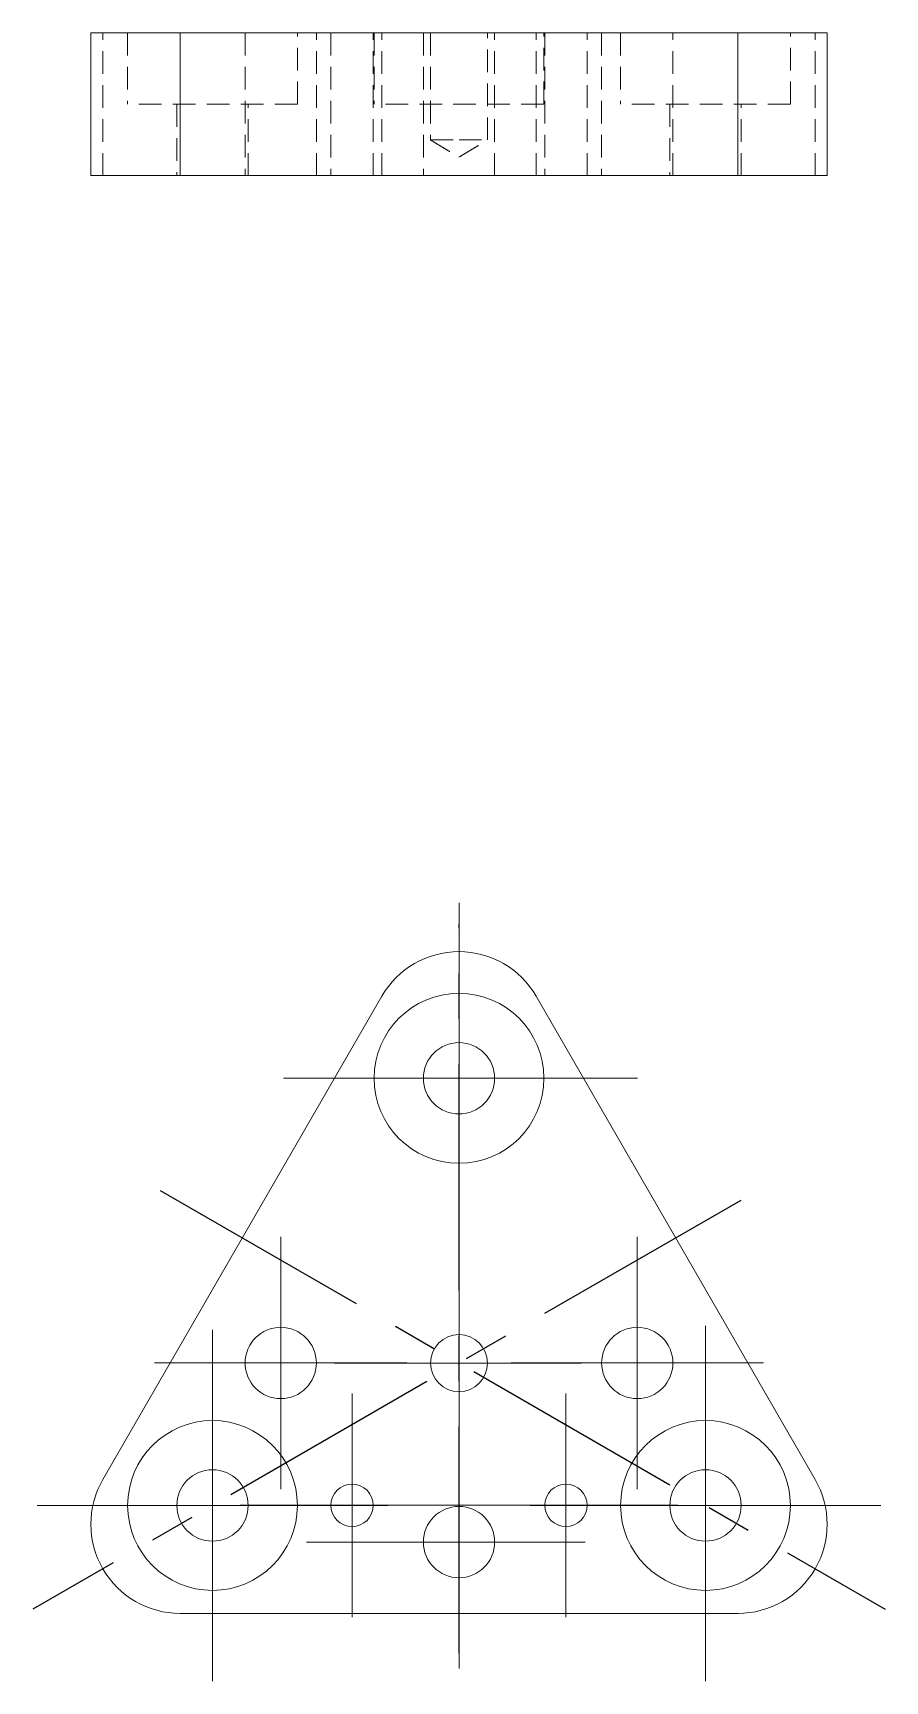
# Model space of a CAD drawing. Header units: millimetres. Extents: x 108 to 229, y 42 to 134.
# Drawn here: x 108 to 155.8, y 42 to 134.4 of the extents above.
import ezdxf

# ---------------------------------------------------------------- set-up
doc = ezdxf.new("R2010")
doc.units = ezdxf.units.MM
doc.linetypes.add('CENTERX2', pattern=[20.32, 12.7, -2.54, 2.54, -2.54])
doc.linetypes.add('HIDDEN', pattern=[1.905, 1.27, -0.635])

# ---------------------------------------------------------------- blocks, each defined once
blk = doc.blocks.new('SW_CENTERMARKSYMBOL_0')
at = {"color": 0, "linetype": 'Continuous', "lineweight": 0}
for p, q in [((0, 5.08), (0, 9.842)), ((0, 0), (0, 5.08)), ((-5.08, 0), (-9.842, 0)), ((0, 0), (-5.08, 0)), ((0, 0), (0, -5.08)), ((0, 0), (5.08, 0)), ((5.08, 0), (10.016, 0)), ((0, -5.08), (0, -9.842))]:
    blk.add_line(p, q, dxfattribs=at)
blk = doc.blocks.new('SW_CENTERMARKSYMBOL_1')
at = {"color": 0, "linetype": 'Continuous', "lineweight": 0}
for p, q in [((0, 5.08), (0, 9.8425)), ((0, 0), (0, 5.08)), ((-5.08, 0), (-9.8425, 0)), ((0, 0), (-5.08, 0)), ((0, 0), (0, -5.08)), ((0, 0), (5.08, 0)), ((5.08, 0), (9.8425, 0)), ((0, -5.08), (0, -9.8425))]:
    blk.add_line(p, q, dxfattribs=at)
blk = doc.blocks.new('SW_CENTERMARKSYMBOL_2')
at = {"color": 0, "linetype": 'Continuous', "lineweight": 0}
for p, q in [((0, 5.08), (0, 10.062)), ((0, 0), (0, 5.08)), ((-5.08, 0), (-9.842, 0)), ((0, 0), (-5.08, 0)), ((0, 0), (0, -5.08)), ((0, 0), (5.08, 0)), ((5.08, 0), (9.842, 0)), ((0, -5.08), (0, -9.842))]:
    blk.add_line(p, q, dxfattribs=at)
blk = doc.blocks.new('SW_CENTERMARKSYMBOL_3')
at = {"color": 0, "linetype": 'Continuous', "lineweight": 0}
for p, q in [((0, 5.08), (0, 6.68)), ((0, 0), (0, 5.08)), ((-5.08, 0), (-6.983, 0)), ((0, 0), (-5.08, 0)), ((0, 0), (0, -5.08)), ((0, 0), (5.08, 0)), ((5.08, 0), (6.869, 0)), ((0, -5.08), (0, -6.68))]:
    blk.add_line(p, q, dxfattribs=at)
blk = doc.blocks.new('SW_CENTERMARKSYMBOL_4')
at = {"color": 0, "linetype": 'Continuous', "lineweight": 0}
for p, q in [((0, 5.08), (0, 7.08)), ((0, 0), (0, 5.08)), ((-5.08, 0), (-8.561, 0)), ((0, 0), (-5.08, 0)), ((0, 0), (0, -5.08)), ((0, 0), (5.08, 0)), ((5.08, 0), (7.08, 0)), ((0, -5.08), (0, -7.08))]:
    blk.add_line(p, q, dxfattribs=at)
blk = doc.blocks.new('SW_CENTERMARKSYMBOL_5')
at = {"color": 0, "linetype": 'Continuous', "lineweight": 0}
for p, q in [((0, 5.08), (0, 7.08)), ((0, 0), (0, 5.08)), ((-5.08, 0), (-7.08, 0)), ((0, 0), (-5.08, 0)), ((0, 0), (0, -5.08)), ((0, 0), (5.08, 0)), ((5.08, 0), (7.08, 0)), ((0, -5.08), (0, -7.08))]:
    blk.add_line(p, q, dxfattribs=at)
blk = doc.blocks.new('SW_CENTERMARKSYMBOL_6')
at = {"color": 0, "linetype": 'Continuous', "lineweight": 0}
for p, q in [((0, 5.08), (0, 7.08)), ((0, 0), (0, 5.08)), ((-5.08, 0), (-7.08, 0)), ((0, 0), (-5.08, 0)), ((0, 0), (0, -5.08)), ((0, 0), (5.08, 0)), ((5.08, 0), (7.08, 0)), ((0, -5.08), (0, -7.08))]:
    blk.add_line(p, q, dxfattribs=at)
blk = doc.blocks.new('SW_CENTERMARKSYMBOL_7')
at = {"color": 0, "linetype": 'Continuous', "lineweight": 0}
for p, q in [((0, 5.08), (0, 6.27126)), ((0, 0), (0, 5.08)), ((-5.08, 0), (-6.27126, 0)), ((0, 0), (-5.08, 0)), ((0, 0), (0, -5.08)), ((0, 0), (5.08, 0)), ((5.08, 0), (6.27126, 0)), ((0, -5.08), (0, -6.27126))]:
    blk.add_line(p, q, dxfattribs=at)
blk = doc.blocks.new('SW_CENTERMARKSYMBOL_8')
at = {"color": 0, "linetype": 'Continuous', "lineweight": 0}
for p, q in [((0, 5.08), (0, 6.27126)), ((0, 0), (0, 5.08)), ((-5.08, 0), (-6.27126, 0)), ((0, 0), (-5.08, 0)), ((0, 0), (0, -5.08)), ((0, 0), (5.08, 0)), ((5.08, 0), (6.27126, 0)), ((0, -5.08), (0, -6.27126))]:
    blk.add_line(p, q, dxfattribs=at)

msp = doc.modelspace()

# ---------------------------------------------------------------- linework, layer by layer
at = {"color": 7, "linetype": 'Continuous', "lineweight": 15}
for p, q in [((111.295, 134.39), (116.295, 134.39)), ((116.295, 126.39), (116.295, 134.39)), ((147.591, 134.39), (116.295, 134.39)), ((147.591, 126.39), (147.591, 134.39)), ((152.591, 134.39), (147.591, 134.39)), ((111.295, 126.39), (116.295, 126.39)), ((147.591, 126.39), (116.295, 126.39)), ((152.591, 126.39), (147.591, 126.39)), ((111.965, 53.284), (127.613, 80.387)), ((136.273, 80.387), (151.921, 53.284)), ((147.591, 45.784), (116.295, 45.784))]:
    msp.add_line(p, q, dxfattribs=at)
at = {"color": 7, "linetype": 'HIDDEN', "lineweight": 0}
for p, q in [((111.965, 126.39), (111.965, 134.39)), ((127.613, 126.39), (127.613, 134.39)), ((136.273, 126.39), (136.273, 134.39)), ((151.921, 126.39), (151.921, 134.39)), ((122.879, 130.39), (113.354, 130.39)), ((136.705, 130.39), (127.18, 130.39)), ((150.532, 130.39), (141.007, 130.39)), ((130.343, 128.39), (131.943, 128.39)), ((131.943, 128.39), (133.543, 128.39))]:
    msp.add_line(p, q, dxfattribs=at)
at = {"color": 7, "linetype": 'CENTERX2'}
for p, q in [((131.943, 43.562), (131.943, 84.418)), ((115.174, 69.5), (155.842, 46.02)), ((147.745, 68.942), (108.044, 46.02))]:
    msp.add_line(p, q, dxfattribs=at)
at = {"color": 7, "linetype": 'Continuous', "lineweight": 15}
for centre, radius in [((131.943, 75.784), 4.762), ((131.943, 75.784), 2), ((121.943, 59.824), 2), ((131.943, 59.819), 1.6), ((141.943, 59.824), 2), ((118.116, 51.836), 4.762), ((145.77, 51.836), 4.762), ((118.116, 51.836), 2), ((145.77, 51.836), 2), ((125.943, 51.844), 1.191), ((137.943, 51.844), 1.191), ((131.943, 49.784), 2)]:
    msp.add_circle(centre, radius, dxfattribs=at)
for centre, start, end in [((131.943, 77.887), 30, 150), ((116.295, 50.784), 150, 270), ((147.591, 50.784), 270, 30)]:
    msp.add_arc(centre, 5, start, end, dxfattribs=at)
for points in [[(111.295, 134.39), (111.295, 126.39)], [(152.591, 126.39), (152.591, 134.39)]]:
    msp.add_open_spline(points, degree=1, dxfattribs=at)
at = {"color": 7, "linetype": 'HIDDEN', "lineweight": 0}
for points in [[(113.354, 134.39), (113.354, 130.39)], [(119.943, 134.39), (119.943, 126.39)], [(122.879, 130.39), (122.879, 134.39)], [(123.943, 126.39), (123.943, 134.39)], [(124.752, 134.39), (124.752, 126.39)], [(127.134, 126.39), (127.134, 134.39)], [(127.18, 134.39), (127.18, 130.39)], [(129.943, 134.39), (129.943, 126.39)], [(130.343, 134.39), (130.343, 128.39)], [(133.543, 128.39), (133.543, 134.39)], [(133.943, 126.39), (133.943, 134.39)], [(136.705, 130.39), (136.705, 134.39)], [(136.752, 134.39), (136.752, 126.39)], [(139.134, 126.39), (139.134, 134.39)], [(139.943, 134.39), (139.943, 126.39)], [(141.007, 134.39), (141.007, 130.39)], [(143.943, 126.39), (143.943, 134.39)], [(150.532, 130.39), (150.532, 134.39)], [(116.116, 130.39), (116.116, 126.39)], [(120.116, 126.39), (120.116, 130.39)], [(143.77, 130.39), (143.77, 126.39)], [(147.77, 126.39), (147.77, 130.39)], [(130.343, 128.39), (131.943, 127.429)], [(131.943, 127.429), (133.543, 128.39)]]:
    msp.add_open_spline(points, degree=1, dxfattribs=at)

# ---------------------------------------------------------------- block references
at = {"color": 7, "linetype": 'Continuous', "lineweight": 0}
for name, p in [('SW_CENTERMARKSYMBOL_0', (131.943, 75.784)), ('SW_CENTERMARKSYMBOL_5', (121.943, 59.824)), ('SW_CENTERMARKSYMBOL_6', (141.943, 59.824)), ('SW_CENTERMARKSYMBOL_3', (131.943, 59.819)), ('SW_CENTERMARKSYMBOL_1', (118.116, 51.836)), ('SW_CENTERMARKSYMBOL_2', (145.77, 51.836)), ('SW_CENTERMARKSYMBOL_8', (125.943, 51.844)), ('SW_CENTERMARKSYMBOL_7', (137.943, 51.844)), ('SW_CENTERMARKSYMBOL_4', (131.943, 49.784))]:
    msp.add_blockref(name, p, dxfattribs=at)

doc.saveas('drawing.dxf')
